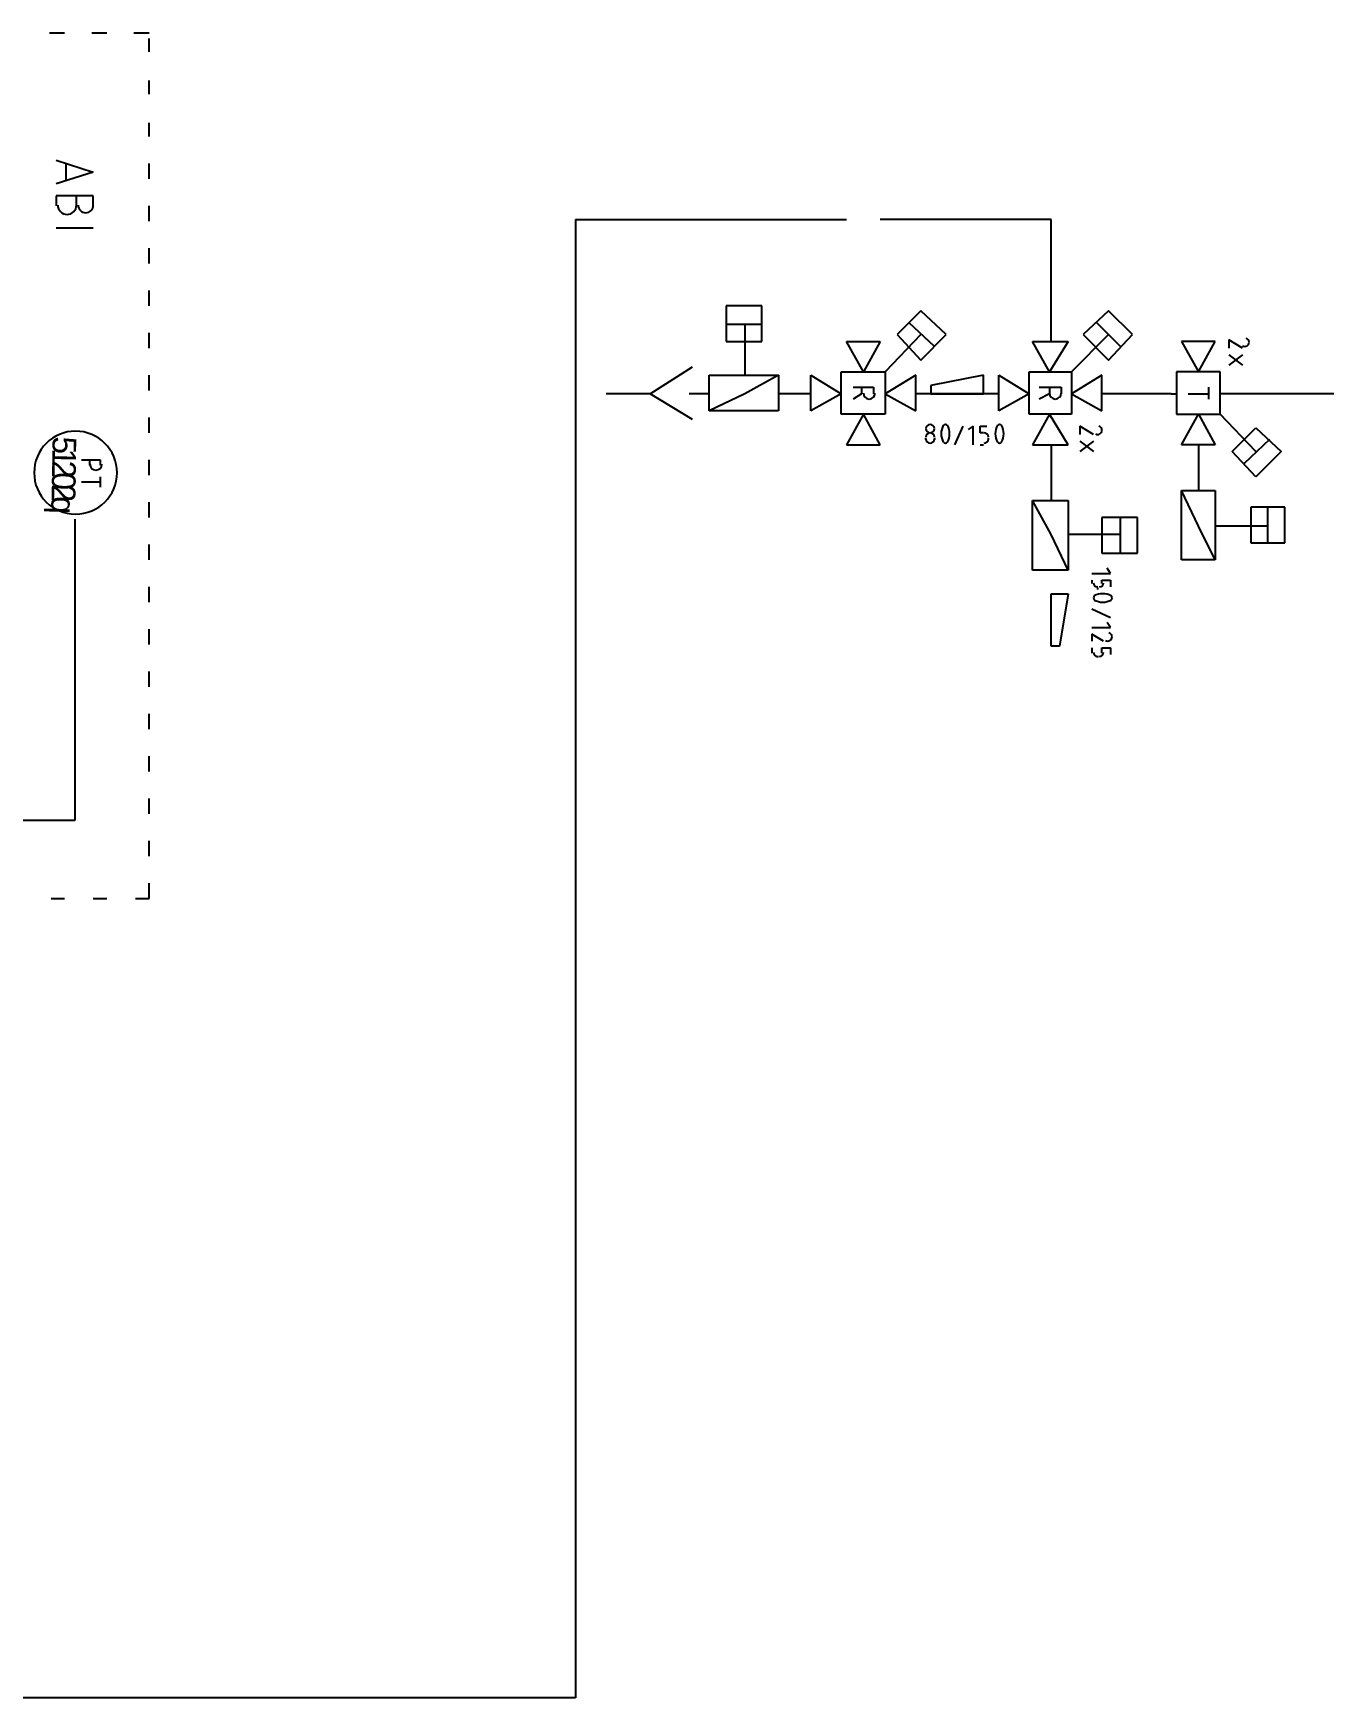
# Model space of a CAD drawing. Header units: millimetres. Extents: x 0 to 33.1, y 1.5 to 45.3.
# Drawn here: x 25.615 to 26.896, y 25.836 to 27.474 of the extents above; entities that cross this region are included whole.
import ezdxf

# ---------------------------------------------------------------- set-up
doc = ezdxf.new("R2010")
doc.units = ezdxf.units.MM
doc.header["$MEASUREMENT"] = 0
doc.layers.get('0').update_dxf_attribs({"linetype": 'CONTINUOUS'})

msp = doc.modelspace()

# ---------------------------------------------------------------- linework, layer by layer
at = {"color": 140, "linetype": 'Continuous'}
for p, q in [((25.6461, 27.4744), (25.6311, 27.4744)), ((25.6878, 27.4744), (25.6728, 27.4744)), ((25.7294, 27.4744), (25.7144, 27.4744)), ((25.7294, 27.4561), (25.7294, 27.4694)), ((25.7294, 27.4144), (25.7294, 27.4278)), ((25.7294, 27.3728), (25.7294, 27.3861)), ((25.6378, 27.3494), (25.6744, 27.3378)), ((25.6478, 27.3294), (25.6478, 27.3461)), ((25.7294, 27.3311), (25.7294, 27.3461)), ((25.6744, 27.3378), (25.6378, 27.3261)), ((25.6378, 27.3144), (25.6378, 27.3044)), ((25.6744, 27.3144), (25.6378, 27.3144)), ((25.6578, 27.3044), (25.6578, 27.3144)), ((25.6744, 27.3044), (25.6744, 27.3144)), ((25.7294, 27.2894), (25.7294, 27.3044)), ((25.6378, 27.2828), (25.6744, 27.2828)), ((25.7294, 27.2478), (25.7294, 27.2628)), ((25.7294, 27.2061), (25.7294, 27.2211)), ((25.7294, 27.1644), (25.7294, 27.1794)), ((25.7294, 27.1228), (25.7294, 27.1378)), ((25.7294, 27.0811), (25.7294, 27.0961)), ((25.6628, 27.0544), (25.6811, 27.0544)), ((25.6711, 27.0494), (25.6711, 27.0544)), ((25.6811, 27.0544), (25.6811, 27.0494)), ((25.7294, 27.0394), (25.7294, 27.0544)), ((25.6628, 27.0328), (25.6811, 27.0328)), ((25.6811, 27.0378), (25.6811, 27.0278)), ((25.7294, 26.9978), (25.7294, 27.0128)), ((25.6561, 26.9961), (25.6561, 26.6994)), ((25.7294, 26.9561), (25.7294, 26.9711)), ((25.7294, 26.9144), (25.7294, 26.9294)), ((25.7294, 26.8728), (25.7294, 26.8878)), ((25.7294, 26.8311), (25.7294, 26.8461)), ((25.7294, 26.7894), (25.7294, 26.8044)), ((25.7294, 26.7478), (25.7294, 26.7628)), ((25.7294, 26.7061), (25.7294, 26.7211)), ((25.6561, 26.6994), (25.0194, 26.6994)), ((25.7294, 26.6644), (25.7294, 26.6794)), ((25.6328, 26.6228), (25.6461, 26.6228)), ((25.6744, 26.6228), (25.6878, 26.6228)), ((25.7161, 26.6228), (25.7294, 26.6228)), ((25.7294, 26.6228), (25.7294, 26.6378))]:
    msp.add_line(p, q, dxfattribs=at)
at = {"color": 7, "linetype": 'Continuous'}
for p, q in [((26.1494, 27.2911), (26.1494, 27.2911)), ((26.1494, 27.2911), (26.1494, 25.8361)), ((26.1494, 27.2911), (26.4161, 27.2911)), ((26.6178, 27.2911), (26.4494, 27.2911)), ((26.6178, 27.1711), (26.6178, 27.2911)), ((26.5661, 27.1194), (26.4844, 27.1194)), ((26.7361, 27.1194), (26.6678, 27.1194)), ((26.8961, 27.1194), (26.7878, 27.1194)), ((26.6178, 27.0694), (26.6178, 27.0144)), ((26.6178, 27.0694), (26.6178, 27.0144)), ((26.6178, 27.0694), (26.6178, 27.0144)), ((26.7628, 27.0694), (26.7628, 27.0244)), ((26.6178, 27.0144), (26.6178, 27.0144)), ((26.1494, 25.8361), (23.3728, 25.8361))]:
    msp.add_line(p, q, dxfattribs=at)
at = {"color": 0, "linetype": 'Continuous'}
for p, q in [((26.3328, 27.2061), (26.2978, 27.2061)), ((26.2978, 27.2061), (26.2978, 27.1711)), ((26.3328, 27.1711), (26.3328, 27.2061)), ((26.4894, 27.2011), (26.4661, 27.1778)), ((26.5144, 27.1778), (26.4894, 27.2011)), ((26.6744, 27.2011), (26.6494, 27.1778)), ((26.6978, 27.1778), (26.6744, 27.2011)), ((26.3328, 27.1878), (26.2978, 27.1878)), ((26.3161, 27.1878), (26.3161, 27.1378)), ((26.5028, 27.1661), (26.4778, 27.1894)), ((26.6861, 27.1661), (26.6628, 27.1894)), ((26.2978, 27.1711), (26.3328, 27.1711)), ((26.4328, 27.1411), (26.4161, 27.1711)), ((26.4161, 27.1711), (26.4494, 27.1711)), ((26.4494, 27.1711), (26.4328, 27.1411)), ((26.4894, 27.1778), (26.4544, 27.1411)), ((26.4661, 27.1778), (26.4894, 27.1528)), ((26.4894, 27.1528), (26.5144, 27.1778)), ((26.6161, 27.1411), (26.5994, 27.1711)), ((26.5994, 27.1711), (26.6344, 27.1711)), ((26.6344, 27.1711), (26.6161, 27.1411)), ((26.6744, 27.1778), (26.6378, 27.1411)), ((26.6494, 27.1778), (26.6744, 27.1528)), ((26.6744, 27.1528), (26.6978, 27.1778)), ((26.7794, 27.1711), (26.7461, 27.1711)), ((26.7461, 27.1711), (26.7628, 27.1411)), ((26.7628, 27.1411), (26.7794, 27.1711)), ((26.8061, 27.1644), (26.7928, 27.1728)), ((26.7928, 27.1728), (26.7928, 27.1644)), ((26.7928, 27.1578), (26.8061, 27.1478)), ((26.8061, 27.1578), (26.7928, 27.1478)), ((26.2228, 27.1194), (26.2644, 27.1461)), ((26.2811, 27.1028), (26.2811, 27.1378)), ((26.2811, 27.1378), (26.3494, 27.1378)), ((26.3494, 27.1378), (26.3161, 27.1194)), ((26.3494, 27.1378), (26.3494, 27.1028)), ((26.3811, 27.1028), (26.3811, 27.1378)), ((26.3811, 27.1378), (26.4111, 27.1194)), ((26.4111, 27.0994), (26.4111, 27.1411)), ((26.4111, 27.1411), (26.4544, 27.1411)), ((26.4544, 27.1411), (26.4544, 27.0994)), ((26.4844, 27.1378), (26.4544, 27.1194)), ((26.4844, 27.1028), (26.4844, 27.1378)), ((26.5511, 27.1378), (26.4994, 27.1278)), ((26.5511, 27.1194), (26.5511, 27.1378)), ((26.5661, 27.1028), (26.5661, 27.1378)), ((26.5661, 27.1378), (26.5961, 27.1194)), ((26.5961, 27.0994), (26.5961, 27.1411)), ((26.5961, 27.1411), (26.6378, 27.1411)), ((26.6378, 27.1411), (26.6378, 27.0994)), ((26.6678, 27.1378), (26.6378, 27.1194)), ((26.6678, 27.1028), (26.6678, 27.1378)), ((26.7411, 27.1411), (26.7411, 27.0994)), ((26.7844, 27.1411), (26.7411, 27.1411)), ((26.7844, 27.0994), (26.7844, 27.1411)), ((26.2228, 27.1194), (26.1794, 27.1194)), ((26.2644, 27.0944), (26.2228, 27.1194)), ((26.2811, 27.1194), (26.2611, 27.1194)), ((26.3161, 27.1194), (26.2811, 27.1028)), ((26.3811, 27.1194), (26.3494, 27.1194)), ((26.4111, 27.1194), (26.3811, 27.1028)), ((26.4228, 27.1261), (26.4428, 27.1261)), ((26.4311, 27.1194), (26.4228, 27.1144)), ((26.4311, 27.1261), (26.4311, 27.1194)), ((26.4428, 27.1261), (26.4428, 27.1194)), ((26.4544, 27.1194), (26.4844, 27.1028)), ((26.4994, 27.1278), (26.4994, 27.1194)), ((26.4994, 27.1194), (26.5511, 27.1194)), ((26.5961, 27.1194), (26.5661, 27.1028)), ((26.6061, 27.1261), (26.6278, 27.1261)), ((26.6161, 27.1194), (26.6061, 27.1144)), ((26.6161, 27.1261), (26.6161, 27.1194)), ((26.6278, 27.1261), (26.6278, 27.1194)), ((26.6378, 27.1194), (26.6678, 27.1028)), ((26.7361, 27.1194), (26.7411, 27.1194)), ((26.7528, 27.1194), (26.7728, 27.1194)), ((26.7728, 27.1261), (26.7728, 27.1144)), ((26.7878, 27.1194), (26.7844, 27.1194)), ((26.3494, 27.1028), (26.2811, 27.1028)), ((26.4544, 27.0994), (26.4111, 27.0994)), ((26.4328, 27.0994), (26.4161, 27.0694)), ((26.4494, 27.0694), (26.4328, 27.0994)), ((26.6378, 27.0994), (26.5961, 27.0994)), ((26.6161, 27.0994), (26.5994, 27.0694)), ((26.6344, 27.0694), (26.6161, 27.0994)), ((26.7411, 27.0994), (26.7844, 27.0994)), ((26.7461, 27.0694), (26.7628, 27.0994)), ((26.7628, 27.0994), (26.7794, 27.0694)), ((26.8194, 27.0628), (26.7844, 27.0994)), ((26.5228, 27.0694), (26.5311, 27.0878)), ((26.5411, 27.0878), (26.5361, 27.0844)), ((26.5411, 27.0694), (26.5411, 27.0878)), ((26.5478, 27.0811), (26.5478, 27.0878)), ((26.5478, 27.0878), (26.5544, 27.0878)), ((26.5511, 27.0811), (26.5478, 27.0811)), ((26.6594, 27.0794), (26.6461, 27.0878)), ((26.6461, 27.0878), (26.6461, 27.0794)), ((26.7961, 27.0628), (26.8194, 27.0861)), ((26.8194, 27.0861), (26.8444, 27.0628)), ((26.4161, 27.0694), (26.4494, 27.0694)), ((26.4944, 27.0744), (26.4944, 27.0761)), ((26.5028, 27.0761), (26.5028, 27.0744)), ((26.5478, 27.0694), (26.5511, 27.0694)), ((26.5561, 27.0744), (26.5561, 27.0761)), ((26.5994, 27.0694), (26.6344, 27.0694)), ((26.6461, 27.0728), (26.6594, 27.0628)), ((26.6594, 27.0728), (26.6461, 27.0628)), ((26.7794, 27.0694), (26.7461, 27.0694)), ((26.8328, 27.0744), (26.8078, 27.0511)), ((26.8194, 27.0378), (26.7961, 27.0628)), ((26.8444, 27.0628), (26.8194, 27.0378)), ((26.7628, 26.9894), (26.7461, 27.0244)), ((26.7461, 26.9561), (26.7461, 27.0244)), ((26.7461, 27.0244), (26.7794, 27.0244)), ((26.7794, 27.0244), (26.7794, 26.9561)), ((26.6178, 26.9811), (26.5994, 27.0144)), ((26.5994, 26.9461), (26.5994, 27.0144)), ((26.5994, 27.0144), (26.6344, 27.0144)), ((26.6344, 27.0144), (26.6344, 26.9461)), ((26.8478, 27.0078), (26.8144, 27.0078)), ((26.8144, 27.0078), (26.8144, 26.9728)), ((26.8311, 26.9728), (26.8311, 27.0078)), ((26.8478, 26.9728), (26.8478, 27.0078)), ((26.7028, 26.9978), (26.6678, 26.9978)), ((26.6678, 26.9978), (26.6678, 26.9628)), ((26.6861, 26.9628), (26.6861, 26.9978)), ((26.7028, 26.9628), (26.7028, 26.9978)), ((26.7794, 26.9561), (26.7628, 26.9894)), ((26.8311, 26.9894), (26.7794, 26.9894)), ((26.6344, 26.9461), (26.6178, 26.9811)), ((26.6861, 26.9811), (26.6344, 26.9811)), ((26.8144, 26.9728), (26.8478, 26.9728)), ((26.6678, 26.9628), (26.7028, 26.9628)), ((26.7794, 26.9561), (26.7461, 26.9561)), ((26.6344, 26.9461), (26.5994, 26.9461)), ((26.6578, 26.9428), (26.6761, 26.9428)), ((26.6578, 26.9361), (26.6578, 26.9328)), ((26.6678, 26.9328), (26.6678, 26.9361)), ((26.6678, 26.9361), (26.6761, 26.9361)), ((26.6761, 26.9428), (26.6728, 26.9478)), ((26.6761, 26.9361), (26.6761, 26.9294)), ((26.6178, 26.8711), (26.6178, 26.9228)), ((26.6178, 26.9228), (26.6344, 26.9228)), ((26.6344, 26.9228), (26.6261, 26.8711)), ((26.6628, 26.9278), (26.6644, 26.9278)), ((26.6578, 26.9078), (26.6761, 26.8994)), ((26.6578, 26.8894), (26.6761, 26.8894)), ((26.6761, 26.8894), (26.6728, 26.8944)), ((26.6261, 26.8711), (26.6178, 26.8711)), ((26.6694, 26.8761), (26.6578, 26.8828)), ((26.6578, 26.8828), (26.6578, 26.8761)), ((26.6578, 26.8694), (26.6578, 26.8644)), ((26.6678, 26.8644), (26.6678, 26.8694)), ((26.6678, 26.8694), (26.6761, 26.8694)), ((26.6761, 26.8694), (26.6761, 26.8628)), ((26.6628, 26.8611), (26.6644, 26.8611))]:
    msp.add_line(p, q, dxfattribs=at)
at = {"color": 140, "linetype": 'Continuous'}
for points in [[(25.6394, 27.3053), (25.6394, 27.3003), (25.6436, 27.2961), (25.6486, 27.2961)], [(25.6486, 27.2961), (25.6536, 27.2961), (25.6578, 27.3003), (25.6578, 27.3053)], [(25.6594, 27.3053), (25.6594, 27.3011), (25.6628, 27.2978), (25.6669, 27.2978)], [(25.6669, 27.2978), (25.6711, 27.2978), (25.6744, 27.3011), (25.6744, 27.3053)], [(25.6569, 27.0828), (25.6344, 27.0828), (25.6161, 27.0644), (25.6161, 27.0419)], [(25.6978, 27.0419), (25.6978, 27.0644), (25.6794, 27.0828), (25.6569, 27.0828)], [(25.6711, 27.0503), (25.6711, 27.0471), (25.6736, 27.0444), (25.6769, 27.0444)], [(25.6769, 27.0444), (25.6801, 27.0444), (25.6828, 27.0471), (25.6828, 27.0503)], [(25.6161, 27.0419), (25.6161, 27.0193), (25.6344, 27.0011), (25.6569, 27.0011)], [(25.6569, 27.0011), (25.6794, 27.0011), (25.6978, 27.0193), (25.6978, 27.0419)]]:
    msp.add_open_spline(points, degree=3, dxfattribs=at)
at = {"color": 0, "linetype": 'Continuous'}
for points in [[(26.8064, 27.1667), (26.8076, 27.166), (26.8093, 27.166), (26.8107, 27.1667)], [(26.8128, 27.1703), (26.8128, 27.1721), (26.8115, 27.1738), (26.8097, 27.1743)], [(26.8107, 27.1667), (26.8119, 27.1674), (26.8128, 27.1688), (26.8128, 27.1703)], [(26.4328, 27.1203), (26.4328, 27.1171), (26.4354, 27.1144), (26.4386, 27.1144)], [(26.4386, 27.1144), (26.4418, 27.1144), (26.4444, 27.1171), (26.4444, 27.1203)], [(26.6161, 27.1203), (26.6161, 27.1171), (26.6188, 27.1144), (26.6219, 27.1144)], [(26.6219, 27.1144), (26.6251, 27.1144), (26.6278, 27.1171), (26.6278, 27.1203)], [(26.4986, 27.0894), (26.4962, 27.0894), (26.4944, 27.0875), (26.4944, 27.0853)], [(26.4944, 27.0853), (26.4944, 27.0829), (26.4962, 27.0811), (26.4986, 27.0811)], [(26.4986, 27.0811), (26.4962, 27.0811), (26.4944, 27.0793), (26.4944, 27.0769)], [(26.5028, 27.0853), (26.5028, 27.0875), (26.501, 27.0894), (26.4986, 27.0894)], [(26.4986, 27.0811), (26.501, 27.0811), (26.5028, 27.0829), (26.5028, 27.0853)], [(26.5028, 27.0769), (26.5028, 27.0793), (26.501, 27.0811), (26.4986, 27.0811)], [(26.5115, 27.0886), (26.5088, 27.0833), (26.5088, 27.0771), (26.5115, 27.0719)], [(26.5136, 27.0894), (26.5128, 27.0894), (26.5121, 27.089), (26.5117, 27.0885)], [(26.5157, 27.0885), (26.5151, 27.089), (26.5144, 27.0894), (26.5136, 27.0894)], [(26.5157, 27.0719), (26.5185, 27.0771), (26.5185, 27.0833), (26.5157, 27.0886)], [(26.5561, 27.0769), (26.5561, 27.0793), (26.5543, 27.0811), (26.5519, 27.0811)], [(26.5649, 27.0886), (26.5621, 27.0833), (26.5621, 27.0771), (26.5649, 27.0719)], [(26.5669, 27.0894), (26.5661, 27.0894), (26.5654, 27.089), (26.565, 27.0885)], [(26.5689, 27.0885), (26.5685, 27.089), (26.5678, 27.0894), (26.5669, 27.0894)], [(26.569, 27.0719), (26.5718, 27.0771), (26.5718, 27.0833), (26.569, 27.0886)], [(26.6678, 27.0836), (26.6678, 27.0854), (26.6665, 27.0871), (26.6647, 27.0876)], [(26.6657, 27.08), (26.6669, 27.0807), (26.6678, 27.0821), (26.6678, 27.0836)], [(26.4944, 27.0753), (26.4944, 27.0729), (26.4962, 27.0711), (26.4986, 27.0711)], [(26.4986, 27.0711), (26.501, 27.0711), (26.5028, 27.0729), (26.5028, 27.0753)], [(26.5117, 27.0721), (26.5121, 27.0715), (26.5128, 27.0711), (26.5136, 27.0711)], [(26.5136, 27.0711), (26.5144, 27.0711), (26.5151, 27.0715), (26.5157, 27.0721)], [(26.5519, 27.0711), (26.5543, 27.0711), (26.5561, 27.0729), (26.5561, 27.0753)], [(26.565, 27.0721), (26.5654, 27.0715), (26.5661, 27.0711), (26.5669, 27.0711)], [(26.5669, 27.0711), (26.5678, 27.0711), (26.5685, 27.0715), (26.5689, 27.0721)], [(26.6614, 27.0801), (26.6626, 27.0793), (26.6643, 27.0792), (26.6657, 27.08)], [(26.6594, 26.9336), (26.6594, 26.9313), (26.6612, 26.9294), (26.6636, 26.9294)], [(26.6604, 26.9207), (26.6599, 26.9201), (26.6594, 26.9194), (26.6594, 26.9186)], [(26.6594, 26.9186), (26.6594, 26.9178), (26.6599, 26.9171), (26.6604, 26.9167)], [(26.6769, 26.9207), (26.6717, 26.9235), (26.6654, 26.9235), (26.6603, 26.9207)], [(26.6653, 26.9294), (26.6676, 26.9294), (26.6694, 26.9313), (26.6694, 26.9336)], [(26.6778, 26.9186), (26.6778, 26.9194), (26.6774, 26.9201), (26.6768, 26.9207)], [(26.6768, 26.9167), (26.6774, 26.9171), (26.6778, 26.9178), (26.6778, 26.9186)], [(26.6603, 26.9165), (26.6654, 26.9138), (26.6717, 26.9138), (26.6769, 26.9165)], [(26.6714, 26.8768), (26.6726, 26.876), (26.6743, 26.876), (26.6756, 26.8767)], [(26.6778, 26.8803), (26.6778, 26.8821), (26.6765, 26.8838), (26.6747, 26.8843)], [(26.6756, 26.8767), (26.6769, 26.8774), (26.6778, 26.8788), (26.6778, 26.8803)], [(26.6594, 26.8653), (26.6594, 26.8629), (26.6612, 26.8611), (26.6636, 26.8611)], [(26.6653, 26.8611), (26.6676, 26.8611), (26.6694, 26.8629), (26.6694, 26.8653)]]:
    msp.add_open_spline(points, degree=3, dxfattribs=at)

# ---------------------------------------------------------------- texts
at = {"color": 140}
for s, p in [('5', (25.6344, 27.0778)), ('2', (25.634, 27.0542)), ('1', (25.6342, 27.066)), ('0', (25.6338, 27.0425)), ('q', (25.6333, 27.0189)), ('2', (25.6336, 27.0307))]:
    msp.add_text(s, height=0.023333, rotation=268.698, dxfattribs=at).set_placement(p)

doc.saveas('drawing.dxf')
